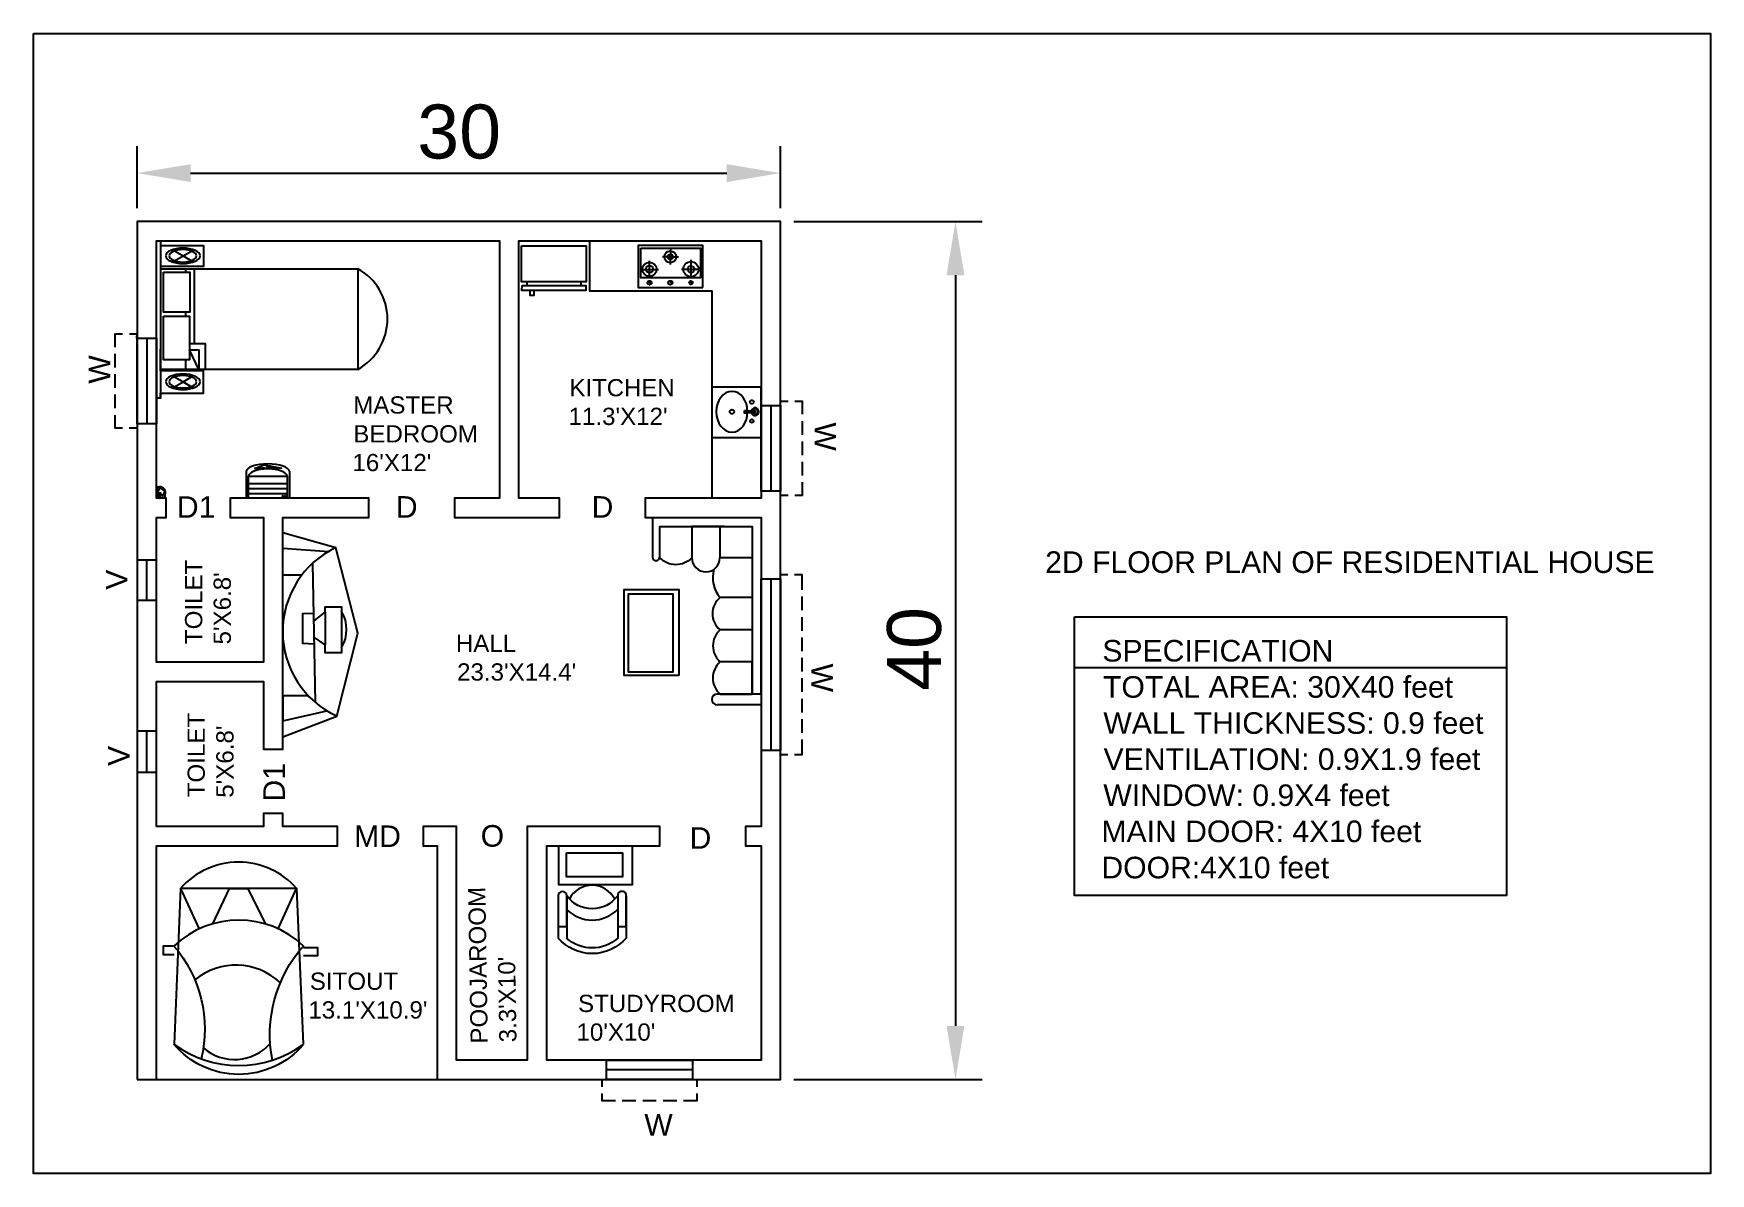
# Model space of a CAD drawing. Header units: millimetres. Extents: x 5 to 1805, y 5 to 512.
# Drawn here: x 5.1 to 83.3, y 4.6 to 57.8 of the extents above.
import ezdxf

# ---------------------------------------------------------------- set-up
doc = ezdxf.new("R2010")
doc.units = ezdxf.units.MM
doc.layers.add('PDF_0', color=7, linetype='Continuous')
doc.layers.add('PDF_Text', color=7, linetype='Continuous')
doc.styles.add('PDF ArialMT', font='arial.ttf')

msp = doc.modelspace()

# ---------------------------------------------------------------- linework, layer by layer
at = {"layer": 'PDF_0', "color": 3, "lineweight": 25}
msp.add_lwpolyline([(5.093, 57.773), (83.283, 57.773), (83.283, 4.624), (5.093, 4.624)], close=True, dxfattribs=at)
at = {"layer": 'PDF_0', "lineweight": 25}
for points in [[(9.92, 49.63), (9.92, 52.515)], [(39.92, 49.63), (39.92, 52.515)], [(12.419, 51.266), (37.418, 51.266)], [(40.543, 49.007), (49.331, 49.007)], [(10.82, 9.008), (10.82, 19.907), (19.266, 19.907), (19.266, 20.807), (16.72, 20.807), (16.72, 21.411), (15.82, 21.411), (15.82, 20.807), (10.82, 20.807), (10.82, 27.557), (15.82, 27.557), (15.82, 24.413), (16.72, 24.413), (16.72, 35.206), (20.726, 35.206), (20.726, 36.106), (14.269, 36.106), (14.269, 35.206), (15.82, 35.206), (15.82, 28.457), (10.82, 28.457), (10.82, 35.206), (11.27, 35.206), (11.27, 36.106), (10.82, 36.106), (10.82, 48.107), (26.817, 48.107), (26.817, 36.106), (24.725, 36.106), (24.725, 35.206), (29.612, 35.206), (29.612, 36.106), (27.717, 36.106), (27.717, 48.107), (39.017, 48.107), (39.017, 36.106), (33.614, 36.106), (33.614, 35.206), (34.291, 35.206), (39.017, 35.206), (39.017, 20.807), (38.296, 20.807), (38.296, 19.907), (39.017, 19.907), (39.017, 9.908), (29.02, 9.908), (29.02, 19.907), (34.297, 19.907), (34.297, 20.807), (28.117, 20.807), (28.117, 9.908), (24.819, 9.908), (24.819, 19.907), (24.819, 20.807), (23.268, 20.807), (23.268, 19.907), (23.919, 19.907), (23.919, 9.008)], [(10.82, 48.107), (11.018, 48.107), (11.018, 40.766), (10.82, 40.766)], [(11.018, 47.89), (13.02, 47.89), (13.02, 46.908), (11.018, 46.908), (11.018, 46.807), (20.216, 46.807), (20.216, 42.113), (11.018, 42.113), (11.018, 42.053)], [(31.009, 48.107), (31.009, 45.772), (36.72, 45.772), (36.72, 36.106)], [(34.788, 47.726), (34.788, 47.358), (35.165, 47.358)], [(12.063, 47.405), (12.46, 47.182), (11.66, 47.629)], [(11.67, 47.179), (12.063, 47.405), (12.46, 47.632)], [(33.819, 46.398), (33.819, 47.172)], [(34.788, 47.009), (34.788, 47.358), (34.426, 47.358)], [(36.169, 46.779), (35.751, 46.779), (35.751, 47.229)], [(12.18, 46.807), (12.18, 46.641)], [(12.576, 46.807), (12.576, 43.299)], [(28.092, 46.203), (28.092, 46.021), (30.625, 46.021), (30.625, 46.203)], [(33.428, 46.779), (33.819, 46.779), (34.234, 46.779)], [(35.751, 46.408), (35.751, 46.779), (35.301, 46.779)], [(48.082, 46.505), (48.082, 11.506)], [(28.227, 45.791), (28.227, 45.571), (28.441, 45.571), (28.441, 45.791)], [(12.18, 44.784), (12.18, 44.602)], [(8.901, 43.157), (8.904, 43.771), (9.244, 43.771)], [(9.562, 43.768), (9.905, 43.768), (9.901, 43.57)], [(10.37, 43.573), (10.37, 39.573)], [(11.018, 40.766), (11.018, 41.002), (13.02, 41.002), (13.02, 42.053), (11.018, 42.053), (11.018, 43.054)], [(13.105, 42.113), (13.105, 43.299), (12.359, 43.299), (12.359, 43.025), (12.799, 43.025), (12.799, 42.113), (12.359, 43.025)], [(8.901, 42.204), (8.901, 42.84)], [(12.18, 42.556), (12.18, 42.113)], [(8.901, 41.254), (8.901, 41.886)], [(12.063, 41.534), (12.46, 41.307), (11.66, 41.757)], [(11.67, 41.307), (12.063, 41.534), (12.46, 41.76)], [(8.898, 40.3), (8.898, 40.936)], [(9.238, 39.369), (8.898, 39.369), (8.898, 39.983)], [(38.74, 40.137), (38.252, 40.137), (38.252, 40.187), (38.74, 40.187), (38.74, 40.086), (38.252, 40.086), (38.252, 40.137)], [(38.302, 40.086), (38.302, 40.187), (38.252, 40.187), (38.252, 40.086), (38.302, 40.086), (38.302, 40.187)], [(39.47, 40.432), (39.47, 36.43)], [(39.935, 40.637), (40.275, 40.637)], [(40.593, 40.637), (40.933, 40.637), (40.933, 40.023)], [(9.895, 39.369), (9.555, 39.369)], [(40.933, 39.706), (40.933, 39.07)], [(40.933, 38.752), (40.933, 38.12)], [(40.933, 37.802), (40.933, 37.166)], [(15.021, 36.106), (15.021, 37.365)], [(15.115, 36.106), (15.122, 37.132), (16.921, 37.132), (16.921, 36.106)], [(15.118, 36.795), (16.921, 36.795)], [(17.022, 37.365), (17.022, 36.106)], [(40.933, 36.849), (40.933, 36.235), (40.593, 36.235)], [(10.82, 36.635), (10.858, 36.635), (10.858, 36.144), (11.226, 36.144)], [(10.858, 36.635), (10.965, 36.635)], [(11.226, 36.106), (11.226, 36.263)], [(15.115, 36.559), (16.921, 36.559)], [(15.115, 36.323), (16.921, 36.323)], [(40.275, 36.235), (39.935, 36.235)], [(33.954, 35.206), (33.954, 33.362)], [(16.72, 24.98), (19.228, 25.952), (20.222, 29.81), (19.187, 33.799), (16.72, 34.501)], [(34.291, 33.362), (34.291, 34.791), (38.601, 34.791), (38.601, 33.331), (38.601, 26.971)], [(37.292, 34.791), (35.791, 34.791)], [(37.104, 33.331), (37.104, 34.791)], [(17.614, 32.525), (16.72, 32.525), (16.72, 33.771), (18.863, 33.626)], [(10.37, 31.351), (10.37, 33.217)], [(18.24, 26.584), (18.123, 33.079)], [(38.601, 33.321), (37.104, 33.321)], [(39.017, 26.975), (39.017, 28.346), (39.017, 32.346), (39.92, 32.346), (39.92, 28.346), (39.92, 24.347), (39.017, 24.347)], [(39.47, 32.346), (39.47, 28.346), (39.47, 24.347)], [(39.92, 32.346), (39.92, 32.544), (40.26, 32.544)], [(40.577, 32.544), (40.917, 32.544), (40.917, 31.836)], [(38.601, 31.471), (38.601, 29.97), (37.104, 29.97)], [(40.917, 31.521), (40.917, 30.886)], [(18.164, 30.728), (17.642, 30.719), (17.642, 29.357), (18.19, 29.322)], [(18.171, 30.392), (18.696, 30.788), (18.696, 29.268), (18.186, 29.615)], [(18.696, 30.788), (18.696, 31.049), (19.458, 31.049), (19.458, 28.891), (18.696, 28.891), (18.696, 29.268)], [(40.917, 30.568), (40.917, 29.932)], [(40.917, 29.615), (40.917, 28.979)], [(40.917, 28.661), (40.917, 28.029)], [(53.626, 28.214), (73.774, 28.214)], [(40.917, 27.711), (40.917, 27.075)], [(17.913, 26.896), (16.72, 26.896), (16.72, 25.729), (18.772, 26.197)], [(39.017, 26.971), (36.971, 26.971)], [(40.917, 26.757), (40.917, 26.122)], [(39.017, 26.471), (36.971, 26.471)], [(40.917, 25.804), (40.917, 25.172)], [(10.37, 23.34), (10.37, 25.241)], [(40.26, 24.146), (39.92, 24.146), (39.92, 24.347)], [(40.917, 24.854), (40.917, 24.146), (40.577, 24.146)], [(17.686, 10.65), (17.365, 17.906), (11.944, 17.906), (11.648, 10.65)], [(13.457, 16.26), (14.225, 17.906), (15.081, 17.906), (15.915, 16.251)], [(29.555, 16.135), (29.958, 16.135), (29.958, 17.573), (29.958, 15.6)], [(11.648, 15.225), (11.141, 15.225), (11.141, 14.841), (11.648, 14.841)], [(17.686, 15.156), (18.334, 15.156), (18.334, 14.772), (17.686, 14.772)], [(14.536, 14.332), (14.536, 14.332)], [(35.813, 9.458), (31.814, 9.458)], [(31.613, 8.665), (31.613, 9.008), (31.814, 9.008)], [(35.813, 9.008), (36.015, 9.008), (36.015, 8.665)], [(40.543, 9.008), (49.331, 9.008)], [(32.226, 8.007), (31.613, 8.007), (31.613, 8.347)], [(33.18, 8.007), (32.544, 8.007)], [(34.13, 8.007), (33.498, 8.007)], [(35.083, 8.007), (34.448, 8.007)], [(36.015, 8.347), (36.015, 8.007), (35.401, 8.007)]]:
    msp.add_lwpolyline(points, dxfattribs=at)
for points in [[(9.92, 9.008), (39.92, 9.008), (39.92, 49.007), (9.92, 49.007)], [(27.846, 47.88), (30.861, 47.88), (30.861, 46.203), (27.846, 46.203)], [(36.295, 45.933), (36.295, 47.896), (33.293, 47.896), (33.293, 45.933)], [(33.416, 47.77), (36.194, 47.77), (36.194, 46.379), (33.416, 46.379)], [(11.151, 46.641), (12.375, 46.641), (12.375, 44.784), (11.151, 44.784)], [(33.819, 46.153), (33.91, 46.153), (33.897, 46.2), (33.819, 46.2)], [(34.788, 46.15), (34.885, 46.15), (34.866, 46.206), (34.788, 46.206)], [(35.751, 46.153), (35.836, 46.153), (35.823, 46.194), (35.751, 46.194)], [(27.872, 46.021), (30.839, 46.021), (30.839, 45.791), (27.862, 45.791)], [(11.151, 44.602), (12.359, 44.602), (12.359, 42.556), (11.151, 42.556)], [(9.92, 39.573), (9.92, 43.573), (10.82, 43.573), (10.82, 39.573)], [(39.017, 41.288), (36.72, 41.288), (36.72, 38.941), (39.017, 38.941)], [(38.243, 40.196), (38.309, 40.196), (38.309, 40.08), (38.243, 40.077)], [(39.017, 36.43), (39.017, 40.432), (39.92, 40.432), (39.92, 36.43)], [(15.402, 37.497), (15.842, 37.66), (16.648, 37.512), (16.094, 37.487)], [(15.962, 37.579), (16.157, 37.579), (16.157, 37.601), (15.962, 37.601)], [(11.003, 36.6), (10.874, 36.408), (11.129, 36.213), (11.22, 36.411)], [(10.893, 36.263), (11.012, 36.178), (10.996, 36.156), (10.877, 36.241)], [(10.927, 36.32), (11.012, 36.345), (11, 36.244)], [(10.82, 33.217), (9.92, 33.217), (9.92, 31.351), (10.82, 31.351)], [(35.175, 27.843), (32.632, 27.843), (32.632, 31.849), (35.175, 31.849)], [(34.91, 28.092), (34.91, 31.638), (32.824, 31.638), (32.824, 28.016), (34.91, 28.016)], [(53.626, 30.584), (73.774, 30.584), (73.774, 17.579), (53.626, 17.579)], [(10.82, 25.241), (9.92, 25.241), (9.92, 23.34), (10.82, 23.34)], [(29.593, 19.907), (33.01, 19.907), (33.01, 18.089), (29.593, 18.089)], [(29.939, 19.577), (32.557, 19.577), (32.557, 18.454), (29.939, 18.454)], [(31.814, 9.908), (35.813, 9.908), (35.813, 9.008), (31.814, 9.008)]]:
    msp.add_lwpolyline(points, close=True, dxfattribs=at)
for points in [[(34.291, 34.791), (35.791, 34.791), (35.791, 33.331, -0.432017), (34.289, 33.332)], [(38.601, 32.972), (38.601, 31.471), (37.104, 31.471, 0.474139), (37.101, 29.976, 0.440119), (37.099, 28.473)], [(38.601, 29.97), (38.601, 28.472), (37.104, 28.472, 0.451883), (37.104, 26.971), (38.601, 26.971), (38.601, 28.472)], [(16.5, 16.028), (17.362, 17.906, 0.456295), (11.944, 17.906), (12.818, 16.021)], [(32.333, 16.135), (32.733, 16.135), (32.733, 17.573), (32.733, 15.6, -0.456527), (29.551, 15.602)], [(32.731, 17.575, 1), (32.33, 17.576, -0.515069), (29.952, 17.575, 1), (29.555, 17.573), (29.555, 15.6)], [(32.333, 17.573), (32.333, 15.6, -0.389934), (29.951, 15.602)], [(16.228, 9.901, -0.234726), (17.681, 15.229, 0.399185), (11.642, 15.229, -0.242351), (12.912, 9.964)]]:
    msp.add_lwpolyline(points, format="xyb", dxfattribs=at)
msp.add_lwpolyline([(11.642, 10.65, 0.330355), (17.68, 10.65, -0.466528)], format="xyb", close=True, dxfattribs=at)
for centre, radius in [((33.815, 46.783), 0.332), ((33.815, 46.783), 0.171), ((34.784, 47.362), 0.278), ((34.784, 47.362), 0.124), ((35.747, 46.783), 0.354), ((35.747, 46.783), 0.159), ((33.815, 46.156), 0.0928), ((34.784, 46.153), 0.096), ((35.747, 46.156), 0.0834), ((38.585, 40.593), 0.0865), ((37.657, 40.14), 0.0991), ((38.585, 39.706), 0.0834), ((16.263, 37.55), 0.033), ((16.344, 37.547), 0.0236), ((15.743, 37.515), 0.011), ((15.778, 37.515), 0.0142), ((15.806, 37.515), 0.011), ((15.832, 37.515), 0.011), ((10.923, 36.323), 0.0173), ((10.995, 36.247), 0.0142), ((11.008, 36.348), 0.0142), ((16.719, 36.203), 0.0299), ((16.826, 36.203), 0.0299)]:
    msp.add_circle(centre, radius, dxfattribs=at)
for centre, radius, start, end in [((18.918, 44.463), 2.679, 298.8501, 61.1499), ((38.736, 40.14), 0.178, 196.09497, 163.07556), ((38.736, 40.14), 0.137, 201.25303, 157.62635), ((10.979, 36.373), 0.266, 336.44532, 94.37804), ((10.979, 36.373), 0.266, 268.94569, 271.05431), ((21.049, 29.888), 4.338, 115.49378, 245.06653), ((34.117, 33.365), 0.168, 179.99999, 359.99999), ((36.442, 33.334), 0.656, 180, 360), ((38.183, 32.399), 1.424, 163.97643, 220.47364), ((18.085, 29.989), 1.606, 328.55163, 31.44837), ((36.968, 26.725), 0.25, 90, 270), ((31.131, 16.873), 1.188, 26.77918, 152.35291), ((31.14, 18.119), 1.679, 224.92859, 315.07141), ((14.532, 11.307), 3.029, 46.90063, 129.19922), ((14.466, 12.137), 2.201, 228.68592, 318.93859), ((14.532, 11.307), 3.029, 341.65298, 344.26193)]:
    msp.add_arc(centre, radius, start, end, dxfattribs=at)
for points in [[(12.059, 47.769), (11.615, 47.769), (11.255, 47.608), (11.255, 47.409)], [(12.059, 47.697), (11.707, 47.697), (11.421, 47.568), (11.421, 47.409)], [(12.863, 47.409), (12.863, 47.608), (12.503, 47.769), (12.059, 47.769)], [(12.696, 47.409), (12.696, 47.568), (12.411, 47.697), (12.059, 47.697)], [(11.255, 47.409), (11.255, 47.21), (11.615, 47.048), (12.059, 47.048)], [(11.421, 47.409), (11.421, 47.25), (11.707, 47.121), (12.059, 47.121)], [(12.059, 47.048), (12.503, 47.048), (12.863, 47.21), (12.863, 47.409)], [(12.059, 47.121), (12.411, 47.121), (12.696, 47.25), (12.696, 47.409)], [(12.059, 41.897), (11.615, 41.897), (11.255, 41.736), (11.255, 41.537)], [(11.255, 41.537), (11.255, 41.338), (11.615, 41.177), (12.059, 41.177)], [(12.059, 41.825), (11.707, 41.825), (11.421, 41.696), (11.421, 41.537)], [(11.421, 41.537), (11.421, 41.378), (11.707, 41.249), (12.059, 41.249)], [(12.863, 41.537), (12.863, 41.736), (12.503, 41.897), (12.059, 41.897)], [(12.696, 41.537), (12.696, 41.696), (12.411, 41.825), (12.059, 41.825)], [(12.059, 41.177), (12.503, 41.177), (12.863, 41.338), (12.863, 41.537)], [(12.059, 41.249), (12.411, 41.249), (12.696, 41.378), (12.696, 41.537)], [(37.657, 41.089), (37.253, 41.089), (36.926, 40.664), (36.926, 40.14)], [(38.389, 40.14), (38.389, 40.664), (38.061, 41.089), (37.657, 41.089)], [(36.926, 40.14), (36.926, 39.616), (37.253, 39.191), (37.657, 39.191)], [(37.657, 39.191), (38.061, 39.191), (38.389, 39.616), (38.389, 40.14)], [(16.017, 37.706), (15.464, 37.706), (15.015, 37.554), (15.015, 37.368)], [(17.019, 37.368), (17.019, 37.554), (16.571, 37.706), (16.017, 37.706)], [(16.017, 37.473), (15.521, 37.473), (15.119, 37.322), (15.119, 37.135)], [(16.916, 37.135), (16.916, 37.322), (16.513, 37.473), (16.017, 37.473)], [(37.099, 33.323), (37.099, 33.323), (37.099, 33.323), (37.099, 33.323)]]:
    msp.add_open_spline(points, degree=3, dxfattribs=at)
at = {"layer": 'PDF_0', "transparency": 33554559}
for points in [[(12.419, 51.681), (12.419, 50.851), (9.92, 51.266)], [(37.418, 51.681), (37.418, 50.851), (39.92, 51.266)], [(47.663, 46.505), (48.497, 46.505), (48.082, 49.007)], [(47.663, 11.506), (48.497, 11.506), (48.082, 9.008)]]:
    msp.add_solid(points, dxfattribs=at)

# ---------------------------------------------------------------- texts
at = {"layer": 'PDF_Text', "attachment_point": 4, "style": 'PDF ArialMT'}
for s, insert, char_height in [('30', (22.986, 53.187), 2.5146), ('KITCHEN', (30.081, 41.255), 0.8), ('MASTER', (19.999, 40.45), 0.8047), ("11.3'X12'", (30.04, 39.918), 0.8047), ('BEDROOM', (20.003, 39.103), 0.8047), ("16'X12'", (19.962, 37.766), 0.8047), ('D1', (11.777, 35.697), 1.0059), (' D', (21.595, 35.701), 1.0059), (' D', (30.723, 35.701), 1.0059), ('2D FLOOR PLAN OF RESIDENTIAL HOUSE', (52.262, 33.12), 1.00585), ('HALL', (24.786, 29.339), 0.8047), ('SPECIFICATION', (54.928, 28.989), 1.00585), ("23.3'X14.4'", (24.842, 28.001), 0.80468), ('TOTAL AREA: 30X40 feet', (54.959, 27.302), 1.00585), ('WALL THICKNESS: 0.9 feet', (54.975, 25.618), 1.00585), ('VENTILATION: 0.9X1.9 feet', (54.984, 23.935), 1.00585), ('WINDOW: 0.9X4 feet', (54.975, 22.252), 1.00585), ('MAIN DOOR: 4X10 feet', (54.887, 20.568), 1.00585), ('MD', (20.04, 20.348), 1.0059), (' O', (25.553, 20.357), 1.0059), ('D', (35.683, 20.266), 1.006), ('DOOR:4X10 feet', (54.884, 18.881), 1.00585), ('SITOUT', (17.976, 13.583), 0.8047), ("13.1'X10.9'", (17.907, 12.246), 0.80468), ('STUDYROOM', (30.481, 12.548), 0.8047), ("10'X10'", (30.409, 11.211), 0.8047), ('W', (33.571, 6.896), 1.006)]:
    msp.add_mtext(s, dxfattribs=dict(at, insert=insert, char_height=char_height))
for s, insert, char_height, rotation in [('W', (8.166, 41.447), 1.006, 90), ('W', (42.013, 39.644), 1.006, 270), ('TOILET', (12.564, 29.307), 0.8047, 90), ('V', (8.971, 31.84), 1.006, 90), ("5'X6.8'", (13.898, 29.288), 0.8047, 90), ('40', (46.165, 27.127), 2.5146, 90), ('W', (41.862, 28.398), 1.006, 270), ('TOILET', (12.683, 22.164), 0.8047, 90), ("5'X6.8'", (14.021, 22.142), 0.8047, 90), ('V', (9.065, 23.624), 1.006, 90), ('D1', (16.309, 21.966), 1.0059, 90), ('POOJAROOM', (25.881, 10.679), 0.8047, 90.94488), ("3.3'X10'", (27.218, 10.741), 0.8047, 90.95582)]:
    msp.add_mtext(s, dxfattribs=dict(at, insert=insert, char_height=char_height, rotation=rotation))

doc.saveas('drawing.dxf')
